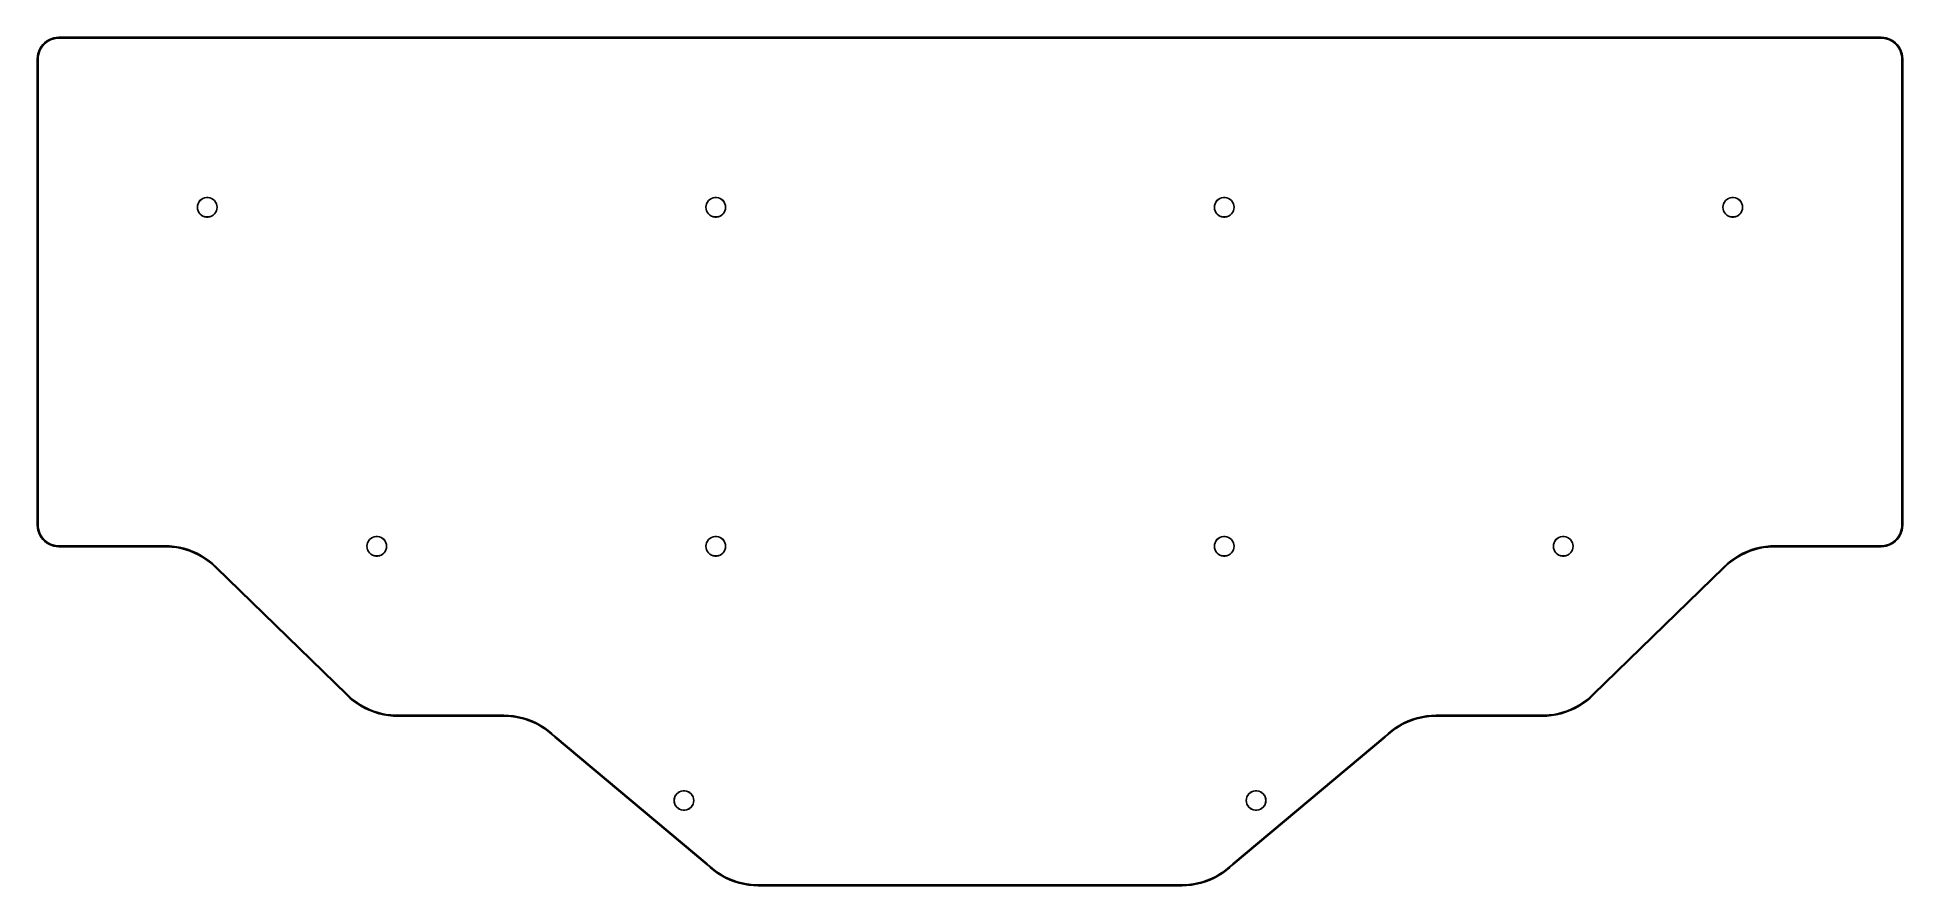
# Model space of a CAD drawing. Extents: x 29 to 238, y -143 to -48.
import ezdxf

# ---------------------------------------------------------------- set-up
doc = ezdxf.new("R2010")
doc.units = 0
doc.layers.add('BLACK', color=7, linetype='CONTINUOUS')

msp = doc.modelspace()

# ---------------------------------------------------------------- linework, layer by layer
at = {"layer": 'BLACK', "linetype": 'CONTINUOUS'}
for p, q in [((29.1364, -48.394), (29.344, -48.1864)), ((29.5159, -48.1678), (29.3048, -48.3548)), ((29.344, -48.1864), (29.5751, -48.0054)), ((29.748, -48.0076), (29.5159, -48.1678)), ((29.5751, -48.0054), (29.8264, -47.8535)), ((29.9977, -47.8765), (29.748, -48.0076)), ((29.8264, -47.8535), (30.0941, -47.733)), ((30.2614, -47.7765), (29.9977, -47.8765)), ((30.0941, -47.733), (30.3744, -47.6456)), ((30.5353, -47.709), (30.2614, -47.7765)), ((30.3744, -47.6456), (30.6632, -47.5927)), ((30.8152, -47.675), (30.5353, -47.709)), ((30.6632, -47.5927), (30.9562, -47.575)), ((30.9562, -47.675), (30.8152, -47.675)), ((30.9562, -47.575), (235.744, -47.575)), ((235.744, -47.675), (30.9562, -47.675)), ((235.744, -47.575), (235.744, -47.575)), ((235.744, -47.575), (236.037, -47.5927)), ((235.885, -47.675), (235.744, -47.675)), ((236.165, -47.709), (235.885, -47.675)), ((236.037, -47.5927), (236.326, -47.6457)), ((236.439, -47.7765), (236.165, -47.709)), ((236.326, -47.6457), (236.606, -47.733)), ((236.702, -47.8765), (236.439, -47.7765)), ((236.606, -47.733), (236.874, -47.8535)), ((236.952, -48.0076), (236.702, -47.8765)), ((236.874, -47.8535), (237.125, -48.0054)), ((237.184, -48.1678), (236.952, -48.0076)), ((237.125, -48.0054), (237.356, -48.1864)), ((237.395, -48.3548), (237.184, -48.1678)), ((237.356, -48.1864), (237.564, -48.394)), ((28.525, -50.0062), (28.5427, -49.7132)), ((28.525, -102.394), (28.525, -50.0062)), ((28.525, -50.0062), (28.525, -50.0062)), ((28.5427, -49.7132), (28.5956, -49.4244)), ((28.5956, -49.4244), (28.683, -49.1441)), ((28.659, -49.5853), (28.625, -49.8652)), ((28.625, -49.8652), (28.625, -50.0062)), ((28.625, -50.0062), (28.625, -50.0062)), ((28.625, -50.0062), (28.625, -102.394)), ((28.7265, -49.3114), (28.659, -49.5853)), ((28.683, -49.1441), (28.8035, -48.8764)), ((28.8265, -49.0477), (28.7265, -49.3114)), ((28.8035, -48.8764), (28.9554, -48.6251)), ((28.9576, -48.798), (28.8265, -49.0477)), ((28.9554, -48.6251), (29.1364, -48.394)), ((29.1178, -48.5659), (28.9576, -48.798)), ((29.3048, -48.3548), (29.1178, -48.5659)), ((237.582, -48.5659), (237.395, -48.3548)), ((237.564, -48.394), (237.745, -48.6252)), ((237.742, -48.798), (237.582, -48.5659)), ((237.873, -49.0477), (237.742, -48.798)), ((237.745, -48.6252), (237.897, -48.8764)), ((237.974, -49.3114), (237.873, -49.0477)), ((237.897, -48.8764), (238.017, -49.1441)), ((238.041, -49.5853), (237.974, -49.3114)), ((238.017, -49.1441), (238.104, -49.4244)), ((238.075, -49.8652), (238.041, -49.5853)), ((238.075, -50.0062), (238.075, -49.8652)), ((238.075, -102.394), (238.075, -50.0062)), ((238.075, -50.0062), (238.075, -50.0062)), ((238.104, -49.4244), (238.157, -49.7132)), ((238.157, -49.7132), (238.175, -50.0062)), ((238.175, -50.0062), (238.175, -50.0062)), ((238.175, -50.0062), (238.175, -102.394)), ((46.52, -66.675), (46.5388, -66.472)), ((46.5388, -66.878), (46.52, -66.675)), ((46.544, -66.4729), (46.5253, -66.675)), ((46.5253, -66.675), (46.544, -66.8771)), ((46.5388, -66.472), (46.5946, -66.2758)), ((46.5946, -67.0742), (46.5388, -66.878)), ((46.5996, -66.2777), (46.544, -66.4729)), ((46.544, -66.8771), (46.5996, -67.0723)), ((46.5946, -66.2758), (46.6855, -66.0933)), ((46.6855, -67.2567), (46.5946, -67.0742)), ((46.69, -66.0961), (46.5996, -66.2777)), ((46.5996, -67.0723), (46.69, -67.2539)), ((46.6855, -66.0933), (46.8084, -65.9306)), ((46.8123, -65.9341), (46.69, -66.0961)), ((46.8084, -65.9306), (46.9591, -65.7932)), ((46.9623, -65.7974), (46.8123, -65.9341)), ((46.9591, -65.7932), (47.1325, -65.6858)), ((47.1348, -65.6906), (46.9623, -65.7974)), ((47.1325, -65.6858), (47.3226, -65.6122)), ((47.3241, -65.6173), (47.1348, -65.6906)), ((47.3226, -65.6122), (47.523, -65.5747)), ((47.5235, -65.58), (47.3241, -65.6173)), ((47.523, -65.5747), (47.727, -65.5747)), ((47.7265, -65.58), (47.5235, -65.58)), ((47.9259, -65.6173), (47.7265, -65.58)), ((47.727, -65.5747), (47.9274, -65.6122)), ((48.1152, -65.6906), (47.9259, -65.6173)), ((47.9274, -65.6122), (48.1175, -65.6858)), ((48.2877, -65.7974), (48.1152, -65.6906)), ((48.1175, -65.6858), (48.2909, -65.7932)), ((48.4377, -65.9341), (48.2877, -65.7974)), ((48.2909, -65.7932), (48.4416, -65.9306)), ((48.56, -66.0961), (48.4377, -65.9341)), ((48.4416, -65.9306), (48.5645, -66.0933)), ((48.6504, -66.2777), (48.56, -66.0961)), ((48.56, -67.2539), (48.6504, -67.0723)), ((48.5645, -66.0933), (48.6554, -66.2758)), ((48.6554, -67.0742), (48.5645, -67.2567)), ((48.706, -66.4729), (48.6504, -66.2777)), ((48.6504, -67.0723), (48.706, -66.8771)), ((48.6554, -66.2758), (48.7112, -66.472)), ((48.7112, -66.878), (48.6554, -67.0742)), ((48.7247, -66.675), (48.706, -66.4729)), ((48.706, -66.8771), (48.7247, -66.675)), ((48.7112, -66.472), (48.73, -66.675)), ((48.73, -66.675), (48.7112, -66.878)), ((103.67, -66.675), (103.689, -66.472)), ((103.689, -66.878), (103.67, -66.675)), ((103.694, -66.4729), (103.675, -66.675)), ((103.675, -66.675), (103.694, -66.8771)), ((103.689, -66.472), (103.745, -66.2758)), ((103.745, -67.0742), (103.689, -66.878)), ((103.75, -66.2777), (103.694, -66.4729)), ((103.694, -66.8771), (103.75, -67.0723)), ((103.745, -66.2758), (103.836, -66.0933)), ((103.836, -67.2567), (103.745, -67.0742)), ((103.84, -66.0961), (103.75, -66.2777)), ((103.75, -67.0723), (103.84, -67.2539)), ((103.836, -66.0933), (103.958, -65.9306)), ((103.962, -65.9341), (103.84, -66.0961)), ((103.958, -65.9306), (104.109, -65.7932)), ((104.112, -65.7974), (103.962, -65.9341)), ((104.109, -65.7932), (104.282, -65.6858)), ((104.285, -65.6906), (104.112, -65.7974)), ((104.282, -65.6858), (104.473, -65.6122)), ((104.474, -65.6173), (104.285, -65.6906)), ((104.473, -65.6122), (104.673, -65.5747)), ((104.674, -65.58), (104.474, -65.6173)), ((104.673, -65.5747), (104.877, -65.5747)), ((104.876, -65.58), (104.674, -65.58)), ((105.076, -65.6173), (104.876, -65.58)), ((104.877, -65.5747), (105.077, -65.6122)), ((105.265, -65.6906), (105.076, -65.6173)), ((105.077, -65.6122), (105.268, -65.6858)), ((105.438, -65.7974), (105.265, -65.6906)), ((105.268, -65.6858), (105.441, -65.7932)), ((105.588, -65.9341), (105.438, -65.7974)), ((105.441, -65.7932), (105.592, -65.9306)), ((105.71, -66.0961), (105.588, -65.9341)), ((105.592, -65.9306), (105.714, -66.0933)), ((105.8, -66.2777), (105.71, -66.0961)), ((105.71, -67.2539), (105.8, -67.0723)), ((105.714, -66.0933), (105.805, -66.2758)), ((105.805, -67.0742), (105.714, -67.2567)), ((105.856, -66.4729), (105.8, -66.2777)), ((105.8, -67.0723), (105.856, -66.8771)), ((105.805, -66.2758), (105.861, -66.472)), ((105.861, -66.878), (105.805, -67.0742)), ((105.875, -66.675), (105.856, -66.4729)), ((105.856, -66.8771), (105.875, -66.675)), ((105.861, -66.472), (105.88, -66.675)), ((105.88, -66.675), (105.861, -66.878)), ((160.82, -66.675), (160.839, -66.472)), ((160.839, -66.878), (160.82, -66.675)), ((160.844, -66.4729), (160.825, -66.675)), ((160.825, -66.675), (160.844, -66.8771)), ((160.839, -66.472), (160.895, -66.2758)), ((160.895, -67.0742), (160.839, -66.878)), ((160.9, -66.2777), (160.844, -66.4729)), ((160.844, -66.8771), (160.9, -67.0723)), ((160.895, -66.2758), (160.986, -66.0933)), ((160.986, -67.2567), (160.895, -67.0742)), ((160.99, -66.0961), (160.9, -66.2777)), ((160.9, -67.0723), (160.99, -67.2539)), ((160.986, -66.0933), (161.108, -65.9306)), ((161.112, -65.9341), (160.99, -66.0961)), ((161.108, -65.9306), (161.259, -65.7932)), ((161.262, -65.7974), (161.112, -65.9341)), ((161.259, -65.7932), (161.432, -65.6858)), ((161.435, -65.6906), (161.262, -65.7974)), ((161.432, -65.6858), (161.623, -65.6122)), ((161.624, -65.6173), (161.435, -65.6906)), ((161.623, -65.6122), (161.823, -65.5747)), ((161.824, -65.58), (161.624, -65.6173)), ((161.823, -65.5747), (162.027, -65.5747)), ((162.026, -65.58), (161.824, -65.58)), ((162.226, -65.6173), (162.026, -65.58)), ((162.027, -65.5747), (162.227, -65.6122)), ((162.415, -65.6906), (162.226, -65.6173)), ((162.227, -65.6122), (162.418, -65.6858)), ((162.588, -65.7974), (162.415, -65.6906)), ((162.418, -65.6858), (162.591, -65.7932)), ((162.738, -65.9341), (162.588, -65.7974)), ((162.591, -65.7932), (162.742, -65.9306)), ((162.86, -66.0961), (162.738, -65.9341)), ((162.742, -65.9306), (162.864, -66.0933)), ((162.95, -66.2777), (162.86, -66.0961)), ((162.86, -67.2539), (162.95, -67.0723)), ((162.864, -66.0933), (162.955, -66.2758)), ((162.955, -67.0742), (162.864, -67.2567)), ((163.006, -66.4729), (162.95, -66.2777)), ((162.95, -67.0723), (163.006, -66.8771)), ((162.955, -66.2758), (163.011, -66.472)), ((163.011, -66.878), (162.955, -67.0742)), ((163.025, -66.675), (163.006, -66.4729)), ((163.006, -66.8771), (163.025, -66.675)), ((163.011, -66.472), (163.03, -66.675)), ((163.03, -66.675), (163.011, -66.878)), ((217.97, -66.675), (217.989, -66.472)), ((217.989, -66.878), (217.97, -66.675)), ((217.994, -66.4729), (217.975, -66.675)), ((217.975, -66.675), (217.994, -66.8771)), ((217.989, -66.472), (218.045, -66.2758)), ((218.045, -67.0742), (217.989, -66.878)), ((218.05, -66.2777), (217.994, -66.4729)), ((217.994, -66.8771), (218.05, -67.0723)), ((218.045, -66.2758), (218.136, -66.0933)), ((218.136, -67.2567), (218.045, -67.0742)), ((218.14, -66.0961), (218.05, -66.2777)), ((218.05, -67.0723), (218.14, -67.2539)), ((218.136, -66.0933), (218.258, -65.9306)), ((218.262, -65.9341), (218.14, -66.0961)), ((218.258, -65.9306), (218.409, -65.7932)), ((218.412, -65.7974), (218.262, -65.9341)), ((218.409, -65.7932), (218.582, -65.6858)), ((218.585, -65.6906), (218.412, -65.7974)), ((218.582, -65.6858), (218.773, -65.6122)), ((218.774, -65.6173), (218.585, -65.6906)), ((218.773, -65.6122), (218.973, -65.5747)), ((218.974, -65.58), (218.774, -65.6173)), ((218.973, -65.5747), (219.177, -65.5747)), ((219.176, -65.58), (218.974, -65.58)), ((219.376, -65.6173), (219.176, -65.58)), ((219.177, -65.5747), (219.377, -65.6122)), ((219.565, -65.6906), (219.376, -65.6173)), ((219.377, -65.6122), (219.568, -65.6858)), ((219.738, -65.7974), (219.565, -65.6906)), ((219.568, -65.6858), (219.741, -65.7932)), ((219.888, -65.9341), (219.738, -65.7974)), ((219.741, -65.7932), (219.892, -65.9306)), ((220.01, -66.0961), (219.888, -65.9341)), ((219.892, -65.9306), (220.014, -66.0933)), ((220.1, -66.2777), (220.01, -66.0961)), ((220.01, -67.2539), (220.1, -67.0723)), ((220.014, -66.0933), (220.105, -66.2758)), ((220.105, -67.0742), (220.014, -67.2567)), ((220.156, -66.4729), (220.1, -66.2777)), ((220.1, -67.0723), (220.156, -66.8771)), ((220.105, -66.2758), (220.161, -66.472)), ((220.161, -66.878), (220.105, -67.0742)), ((220.175, -66.675), (220.156, -66.4729)), ((220.156, -66.8771), (220.175, -66.675)), ((220.161, -66.472), (220.18, -66.675)), ((220.18, -66.675), (220.161, -66.878)), ((46.8084, -67.4194), (46.6855, -67.2567)), ((46.69, -67.2539), (46.8123, -67.4159)), ((46.9591, -67.5568), (46.8084, -67.4194)), ((46.8123, -67.4159), (46.9623, -67.5526)), ((47.1325, -67.6642), (46.9591, -67.5568)), ((46.9623, -67.5526), (47.1348, -67.6594)), ((47.3226, -67.7378), (47.1325, -67.6642)), ((47.1348, -67.6594), (47.3241, -67.7327)), ((47.523, -67.7753), (47.3226, -67.7378)), ((47.3241, -67.7327), (47.5235, -67.77)), ((47.727, -67.7753), (47.523, -67.7753)), ((47.5235, -67.77), (47.7265, -67.77)), ((47.7265, -67.77), (47.9259, -67.7327)), ((47.9274, -67.7378), (47.727, -67.7753)), ((47.9259, -67.7327), (48.1152, -67.6594)), ((48.1175, -67.6642), (47.9274, -67.7378)), ((48.1152, -67.6594), (48.2877, -67.5526)), ((48.2909, -67.5568), (48.1175, -67.6642)), ((48.2877, -67.5526), (48.4377, -67.4159)), ((48.4416, -67.4194), (48.2909, -67.5568)), ((48.4377, -67.4159), (48.56, -67.2539)), ((48.5645, -67.2567), (48.4416, -67.4194)), ((103.958, -67.4194), (103.836, -67.2567)), ((103.84, -67.2539), (103.962, -67.4159)), ((104.109, -67.5568), (103.958, -67.4194)), ((103.962, -67.4159), (104.112, -67.5526)), ((104.282, -67.6642), (104.109, -67.5568)), ((104.112, -67.5526), (104.285, -67.6594)), ((104.473, -67.7378), (104.282, -67.6642)), ((104.285, -67.6594), (104.474, -67.7327)), ((104.673, -67.7753), (104.473, -67.7378)), ((104.474, -67.7327), (104.674, -67.77)), ((104.877, -67.7753), (104.673, -67.7753)), ((104.674, -67.77), (104.876, -67.77)), ((104.876, -67.77), (105.076, -67.7327)), ((105.077, -67.7378), (104.877, -67.7753)), ((105.076, -67.7327), (105.265, -67.6594)), ((105.268, -67.6642), (105.077, -67.7378)), ((105.265, -67.6594), (105.438, -67.5526)), ((105.441, -67.5568), (105.268, -67.6642)), ((105.438, -67.5526), (105.588, -67.4159)), ((105.592, -67.4194), (105.441, -67.5568)), ((105.588, -67.4159), (105.71, -67.2539)), ((105.714, -67.2567), (105.592, -67.4194)), ((161.108, -67.4194), (160.986, -67.2567)), ((160.99, -67.2539), (161.112, -67.4159)), ((161.259, -67.5568), (161.108, -67.4194)), ((161.112, -67.4159), (161.262, -67.5526)), ((161.432, -67.6642), (161.259, -67.5568)), ((161.262, -67.5526), (161.435, -67.6594)), ((161.623, -67.7378), (161.432, -67.6642)), ((161.435, -67.6594), (161.624, -67.7327)), ((161.823, -67.7753), (161.623, -67.7378)), ((161.624, -67.7327), (161.824, -67.77)), ((162.027, -67.7753), (161.823, -67.7753)), ((161.824, -67.77), (162.026, -67.77)), ((162.026, -67.77), (162.226, -67.7327)), ((162.227, -67.7378), (162.027, -67.7753)), ((162.226, -67.7327), (162.415, -67.6594)), ((162.418, -67.6642), (162.227, -67.7378)), ((162.415, -67.6594), (162.588, -67.5526)), ((162.591, -67.5568), (162.418, -67.6642)), ((162.588, -67.5526), (162.738, -67.4159)), ((162.742, -67.4194), (162.591, -67.5568)), ((162.738, -67.4159), (162.86, -67.2539)), ((162.864, -67.2567), (162.742, -67.4194)), ((218.258, -67.4194), (218.136, -67.2567)), ((218.14, -67.2539), (218.262, -67.4159)), ((218.409, -67.5568), (218.258, -67.4194)), ((218.262, -67.4159), (218.412, -67.5526)), ((218.582, -67.6642), (218.409, -67.5568)), ((218.412, -67.5526), (218.585, -67.6594)), ((218.773, -67.7378), (218.582, -67.6642)), ((218.585, -67.6594), (218.774, -67.7327)), ((218.973, -67.7753), (218.773, -67.7378)), ((218.774, -67.7327), (218.974, -67.77)), ((219.177, -67.7753), (218.973, -67.7753)), ((218.974, -67.77), (219.176, -67.77)), ((219.176, -67.77), (219.376, -67.7327)), ((219.377, -67.7378), (219.177, -67.7753)), ((219.376, -67.7327), (219.565, -67.6594)), ((219.568, -67.6642), (219.377, -67.7378)), ((219.565, -67.6594), (219.738, -67.5526)), ((219.741, -67.5568), (219.568, -67.6642)), ((219.738, -67.5526), (219.888, -67.4159)), ((219.892, -67.4194), (219.741, -67.5568)), ((219.888, -67.4159), (220.01, -67.2539)), ((220.014, -67.2567), (219.892, -67.4194)), ((28.5427, -102.687), (28.525, -102.394)), ((28.525, -102.394), (28.525, -102.394)), ((28.5956, -102.976), (28.5427, -102.687)), ((28.625, -102.394), (28.625, -102.394)), ((28.625, -102.394), (28.625, -102.535)), ((28.625, -102.535), (28.659, -102.815)), ((238.041, -102.815), (238.075, -102.535)), ((238.075, -102.535), (238.075, -102.394)), ((238.157, -102.687), (238.104, -102.976)), ((238.175, -102.394), (238.157, -102.687)), ((238.175, -102.394), (238.175, -102.394)), ((28.683, -103.256), (28.5956, -102.976)), ((28.659, -102.815), (28.7265, -103.089)), ((28.8035, -103.524), (28.683, -103.256)), ((28.7265, -103.089), (28.8265, -103.352)), ((28.9554, -103.775), (28.8035, -103.524)), ((28.8265, -103.352), (28.9576, -103.602)), ((29.1364, -104.006), (28.9554, -103.775)), ((28.9576, -103.602), (29.1178, -103.834)), ((29.1178, -103.834), (29.3048, -104.045)), ((29.344, -104.214), (29.1364, -104.006)), ((29.3048, -104.045), (29.5159, -104.232)), ((29.5751, -104.395), (29.344, -104.214)), ((29.5159, -104.232), (29.748, -104.392)), ((29.8264, -104.547), (29.5751, -104.395)), ((29.748, -104.392), (29.9977, -104.524)), ((30.0941, -104.667), (29.8264, -104.547)), ((29.9977, -104.524), (30.2614, -104.624)), ((30.3744, -104.754), (30.0941, -104.667)), ((30.2614, -104.624), (30.5353, -104.691)), ((30.6632, -104.807), (30.3744, -104.754)), ((30.5353, -104.691), (30.8152, -104.725)), ((30.9562, -104.825), (30.6632, -104.807)), ((30.8152, -104.725), (30.9562, -104.725)), ((30.9562, -104.725), (42.8625, -104.725)), ((42.8625, -104.825), (30.9562, -104.825)), ((42.8625, -104.725), (43.3975, -104.743)), ((43.127, -104.825), (42.8625, -104.825)), ((43.6549, -104.86), (43.127, -104.825)), ((43.3975, -104.743), (43.9302, -104.795)), ((43.9302, -104.795), (44.4584, -104.882)), ((65.57, -104.775), (65.5888, -104.572)), ((65.5888, -104.978), (65.57, -104.775)), ((65.594, -104.573), (65.5753, -104.775)), ((65.5753, -104.775), (65.594, -104.977)), ((65.5888, -104.572), (65.6446, -104.376)), ((65.6496, -104.378), (65.594, -104.573)), ((65.6446, -104.376), (65.7355, -104.193)), ((65.74, -104.196), (65.6496, -104.378)), ((65.7355, -104.193), (65.8584, -104.031)), ((65.8623, -104.034), (65.74, -104.196)), ((65.8584, -104.031), (66.0091, -103.893)), ((66.0123, -103.897), (65.8623, -104.034)), ((66.0091, -103.893), (66.1825, -103.786)), ((66.1848, -103.791), (66.0123, -103.897)), ((66.1825, -103.786), (66.3726, -103.712)), ((66.3741, -103.717), (66.1848, -103.791)), ((66.3726, -103.712), (66.573, -103.675)), ((66.5735, -103.68), (66.3741, -103.717)), ((66.573, -103.675), (66.777, -103.675)), ((66.7765, -103.68), (66.5735, -103.68)), ((66.9759, -103.717), (66.7765, -103.68)), ((66.777, -103.675), (66.9774, -103.712)), ((67.1652, -103.791), (66.9759, -103.717)), ((66.9774, -103.712), (67.1675, -103.786)), ((67.3377, -103.897), (67.1652, -103.791)), ((67.1675, -103.786), (67.3409, -103.893)), ((67.4877, -104.034), (67.3377, -103.897)), ((67.3409, -103.893), (67.4916, -104.031)), ((67.61, -104.196), (67.4877, -104.034)), ((67.4916, -104.031), (67.6145, -104.193)), ((67.7004, -104.378), (67.61, -104.196)), ((67.6145, -104.193), (67.7054, -104.376)), ((67.756, -104.573), (67.7004, -104.378)), ((67.7054, -104.376), (67.7612, -104.572)), ((67.7747, -104.775), (67.756, -104.573)), ((67.756, -104.977), (67.7747, -104.775)), ((67.7612, -104.572), (67.78, -104.775)), ((67.78, -104.775), (67.7612, -104.978)), ((103.67, -104.775), (103.689, -104.572)), ((103.689, -104.978), (103.67, -104.775)), ((103.694, -104.573), (103.675, -104.775)), ((103.675, -104.775), (103.694, -104.977)), ((103.689, -104.572), (103.745, -104.376)), ((103.75, -104.378), (103.694, -104.573)), ((103.745, -104.376), (103.836, -104.193)), ((103.84, -104.196), (103.75, -104.378)), ((103.836, -104.193), (103.958, -104.031)), ((103.962, -104.034), (103.84, -104.196)), ((103.958, -104.031), (104.109, -103.893)), ((104.112, -103.897), (103.962, -104.034)), ((104.109, -103.893), (104.282, -103.786)), ((104.285, -103.791), (104.112, -103.897)), ((104.282, -103.786), (104.473, -103.712)), ((104.474, -103.717), (104.285, -103.791)), ((104.473, -103.712), (104.673, -103.675)), ((104.674, -103.68), (104.474, -103.717)), ((104.673, -103.675), (104.877, -103.675)), ((104.876, -103.68), (104.674, -103.68)), ((105.076, -103.717), (104.876, -103.68)), ((104.877, -103.675), (105.077, -103.712)), ((105.265, -103.791), (105.076, -103.717)), ((105.077, -103.712), (105.268, -103.786)), ((105.438, -103.897), (105.265, -103.791)), ((105.268, -103.786), (105.441, -103.893)), ((105.588, -104.034), (105.438, -103.897)), ((105.441, -103.893), (105.592, -104.031)), ((105.71, -104.196), (105.588, -104.034)), ((105.592, -104.031), (105.714, -104.193)), ((105.8, -104.378), (105.71, -104.196)), ((105.714, -104.193), (105.805, -104.376)), ((105.856, -104.573), (105.8, -104.378)), ((105.805, -104.376), (105.861, -104.572)), ((105.875, -104.775), (105.856, -104.573)), ((105.856, -104.977), (105.875, -104.775)), ((105.861, -104.572), (105.88, -104.775)), ((105.88, -104.775), (105.861, -104.978)), ((160.82, -104.775), (160.839, -104.572)), ((160.839, -104.978), (160.82, -104.775)), ((160.844, -104.573), (160.825, -104.775)), ((160.825, -104.775), (160.844, -104.977)), ((160.839, -104.572), (160.895, -104.376)), ((160.9, -104.378), (160.844, -104.573)), ((160.895, -104.376), (160.986, -104.193)), ((160.99, -104.196), (160.9, -104.378)), ((160.986, -104.193), (161.108, -104.031)), ((161.112, -104.034), (160.99, -104.196)), ((161.108, -104.031), (161.259, -103.893)), ((161.262, -103.897), (161.112, -104.034)), ((161.259, -103.893), (161.432, -103.786)), ((161.435, -103.791), (161.262, -103.897)), ((161.432, -103.786), (161.623, -103.712)), ((161.624, -103.717), (161.435, -103.791)), ((161.623, -103.712), (161.823, -103.675)), ((161.824, -103.68), (161.624, -103.717)), ((161.823, -103.675), (162.027, -103.675)), ((162.026, -103.68), (161.824, -103.68)), ((162.226, -103.717), (162.026, -103.68)), ((162.027, -103.675), (162.227, -103.712)), ((162.415, -103.791), (162.226, -103.717)), ((162.227, -103.712), (162.418, -103.786)), ((162.588, -103.897), (162.415, -103.791)), ((162.418, -103.786), (162.591, -103.893)), ((162.738, -104.034), (162.588, -103.897)), ((162.591, -103.893), (162.742, -104.031)), ((162.86, -104.196), (162.738, -104.034)), ((162.742, -104.031), (162.864, -104.193)), ((162.95, -104.378), (162.86, -104.196)), ((162.864, -104.193), (162.955, -104.376)), ((163.006, -104.573), (162.95, -104.378)), ((162.955, -104.376), (163.011, -104.572)), ((163.025, -104.775), (163.006, -104.573)), ((163.006, -104.977), (163.025, -104.775)), ((163.011, -104.572), (163.03, -104.775)), ((163.03, -104.775), (163.011, -104.978)), ((198.92, -104.775), (198.939, -104.572)), ((198.939, -104.978), (198.92, -104.775)), ((198.944, -104.573), (198.925, -104.775)), ((198.925, -104.775), (198.944, -104.977)), ((198.939, -104.572), (198.995, -104.376)), ((199, -104.378), (198.944, -104.573)), ((198.995, -104.376), (199.086, -104.193)), ((199.09, -104.196), (199, -104.378)), ((199.086, -104.193), (199.208, -104.031)), ((199.212, -104.034), (199.09, -104.196)), ((199.208, -104.031), (199.359, -103.893)), ((199.362, -103.897), (199.212, -104.034)), ((199.359, -103.893), (199.532, -103.786)), ((199.535, -103.791), (199.362, -103.897)), ((199.532, -103.786), (199.723, -103.712)), ((199.724, -103.717), (199.535, -103.791)), ((199.723, -103.712), (199.923, -103.675)), ((199.924, -103.68), (199.724, -103.717)), ((199.923, -103.675), (200.127, -103.675)), ((200.126, -103.68), (199.924, -103.68)), ((200.326, -103.717), (200.126, -103.68)), ((200.127, -103.675), (200.327, -103.712)), ((200.515, -103.791), (200.326, -103.717)), ((200.327, -103.712), (200.518, -103.786)), ((200.688, -103.897), (200.515, -103.791)), ((200.518, -103.786), (200.691, -103.893)), ((200.838, -104.034), (200.688, -103.897)), ((200.691, -103.893), (200.842, -104.031)), ((200.96, -104.196), (200.838, -104.034)), ((200.842, -104.031), (200.964, -104.193)), ((201.05, -104.378), (200.96, -104.196)), ((200.964, -104.193), (201.055, -104.376)), ((201.106, -104.573), (201.05, -104.378)), ((201.055, -104.376), (201.111, -104.572)), ((201.125, -104.775), (201.106, -104.573)), ((201.106, -104.977), (201.125, -104.775)), ((201.111, -104.572), (201.13, -104.775)), ((201.13, -104.775), (201.111, -104.978)), ((222.242, -104.882), (222.77, -104.795)), ((222.77, -104.795), (223.302, -104.743)), ((223.573, -104.825), (223.045, -104.86)), ((223.302, -104.743), (223.837, -104.725)), ((223.837, -104.825), (223.573, -104.825)), ((223.837, -104.725), (223.837, -104.725)), ((223.837, -104.725), (235.744, -104.725)), ((235.744, -104.825), (223.837, -104.825)), ((223.837, -104.825), (223.837, -104.825)), ((235.744, -104.725), (235.885, -104.725)), ((236.037, -104.807), (235.744, -104.825)), ((235.744, -104.825), (235.744, -104.825)), ((235.744, -104.825), (235.744, -104.825)), ((235.885, -104.725), (236.165, -104.691)), ((236.326, -104.754), (236.037, -104.807)), ((236.165, -104.691), (236.439, -104.623)), ((236.606, -104.667), (236.326, -104.754)), ((236.439, -104.623), (236.702, -104.523)), ((236.874, -104.546), (236.606, -104.667)), ((236.702, -104.523), (236.952, -104.392)), ((237.125, -104.395), (236.874, -104.546)), ((236.952, -104.392), (237.184, -104.232)), ((237.356, -104.214), (237.125, -104.395)), ((237.184, -104.232), (237.395, -104.045)), ((237.564, -104.006), (237.356, -104.214)), ((237.395, -104.045), (237.582, -103.834)), ((237.745, -103.775), (237.564, -104.006)), ((237.582, -103.834), (237.742, -103.602)), ((237.742, -103.602), (237.873, -103.352)), ((237.897, -103.524), (237.745, -103.775)), ((237.873, -103.352), (237.974, -103.089)), ((238.017, -103.256), (237.897, -103.524)), ((237.974, -103.089), (238.041, -102.815)), ((238.104, -102.976), (238.017, -103.256)), ((44.1794, -104.929), (43.6549, -104.86)), ((44.6983, -105.032), (44.1794, -104.929)), ((44.4584, -104.882), (44.9797, -105.004)), ((45.2093, -105.169), (44.6983, -105.032)), ((44.9797, -105.004), (45.4919, -105.159)), ((45.7102, -105.339), (45.2093, -105.169)), ((45.4919, -105.159), (45.9929, -105.348)), ((46.199, -105.541), (45.7102, -105.339)), ((45.9929, -105.348), (46.4805, -105.569)), ((46.6735, -105.775), (46.199, -105.541)), ((46.4805, -105.569), (46.9525, -105.821)), ((47.1316, -106.04), (46.6735, -105.775)), ((46.9525, -105.821), (47.4071, -106.104)), ((47.5715, -106.334), (47.1316, -106.04)), ((47.4071, -106.104), (47.8422, -106.415)), ((47.9912, -106.656), (47.5715, -106.334)), ((47.8422, -106.415), (48.256, -106.755)), ((48.389, -107.005), (47.9912, -106.656)), ((48.256, -106.755), (48.6462, -107.12)), ((65.6446, -105.174), (65.5888, -104.978)), ((65.594, -104.977), (65.6496, -105.172)), ((65.7355, -105.357), (65.6446, -105.174)), ((65.6496, -105.172), (65.74, -105.354)), ((65.8584, -105.519), (65.7355, -105.357)), ((65.74, -105.354), (65.8623, -105.516)), ((66.0091, -105.657), (65.8584, -105.519)), ((65.8623, -105.516), (66.0123, -105.653)), ((66.1825, -105.764), (66.0091, -105.657)), ((66.0123, -105.653), (66.1848, -105.759)), ((66.3726, -105.838), (66.1825, -105.764)), ((66.1848, -105.759), (66.3741, -105.833)), ((66.573, -105.875), (66.3726, -105.838)), ((66.3741, -105.833), (66.5735, -105.87)), ((66.777, -105.875), (66.573, -105.875)), ((66.5735, -105.87), (66.7765, -105.87)), ((66.7765, -105.87), (66.9759, -105.833)), ((66.9774, -105.838), (66.777, -105.875)), ((66.9759, -105.833), (67.1652, -105.759)), ((67.1675, -105.764), (66.9774, -105.838)), ((67.1652, -105.759), (67.3377, -105.653)), ((67.3409, -105.657), (67.1675, -105.764)), ((67.3377, -105.653), (67.4877, -105.516)), ((67.4916, -105.519), (67.3409, -105.657)), ((67.4877, -105.516), (67.61, -105.354)), ((67.6145, -105.357), (67.4916, -105.519)), ((67.61, -105.354), (67.7004, -105.172)), ((67.7054, -105.174), (67.6145, -105.357)), ((67.7004, -105.172), (67.756, -104.977)), ((67.7612, -104.978), (67.7054, -105.174)), ((103.745, -105.174), (103.689, -104.978)), ((103.694, -104.977), (103.75, -105.172)), ((103.836, -105.357), (103.745, -105.174)), ((103.75, -105.172), (103.84, -105.354)), ((103.958, -105.519), (103.836, -105.357)), ((103.84, -105.354), (103.962, -105.516)), ((104.109, -105.657), (103.958, -105.519)), ((103.962, -105.516), (104.112, -105.653)), ((104.282, -105.764), (104.109, -105.657)), ((104.112, -105.653), (104.285, -105.759)), ((104.473, -105.838), (104.282, -105.764)), ((104.285, -105.759), (104.474, -105.833)), ((104.673, -105.875), (104.473, -105.838)), ((104.474, -105.833), (104.674, -105.87)), ((104.877, -105.875), (104.673, -105.875)), ((104.674, -105.87), (104.876, -105.87)), ((104.876, -105.87), (105.076, -105.833)), ((105.077, -105.838), (104.877, -105.875)), ((105.076, -105.833), (105.265, -105.759)), ((105.268, -105.764), (105.077, -105.838)), ((105.265, -105.759), (105.438, -105.653)), ((105.441, -105.657), (105.268, -105.764)), ((105.438, -105.653), (105.588, -105.516)), ((105.592, -105.519), (105.441, -105.657)), ((105.588, -105.516), (105.71, -105.354)), ((105.714, -105.357), (105.592, -105.519)), ((105.71, -105.354), (105.8, -105.172)), ((105.805, -105.174), (105.714, -105.357)), ((105.8, -105.172), (105.856, -104.977)), ((105.861, -104.978), (105.805, -105.174)), ((160.895, -105.174), (160.839, -104.978)), ((160.844, -104.977), (160.9, -105.172)), ((160.986, -105.357), (160.895, -105.174)), ((160.9, -105.172), (160.99, -105.354)), ((161.108, -105.519), (160.986, -105.357)), ((160.99, -105.354), (161.112, -105.516)), ((161.259, -105.657), (161.108, -105.519)), ((161.112, -105.516), (161.262, -105.653)), ((161.432, -105.764), (161.259, -105.657)), ((161.262, -105.653), (161.435, -105.759)), ((161.623, -105.838), (161.432, -105.764)), ((161.435, -105.759), (161.624, -105.833)), ((161.823, -105.875), (161.623, -105.838)), ((161.624, -105.833), (161.824, -105.87)), ((162.027, -105.875), (161.823, -105.875)), ((161.824, -105.87), (162.026, -105.87)), ((162.026, -105.87), (162.226, -105.833)), ((162.227, -105.838), (162.027, -105.875)), ((162.226, -105.833), (162.415, -105.759)), ((162.418, -105.764), (162.227, -105.838)), ((162.415, -105.759), (162.588, -105.653)), ((162.591, -105.657), (162.418, -105.764)), ((162.588, -105.653), (162.738, -105.516)), ((162.742, -105.519), (162.591, -105.657)), ((162.738, -105.516), (162.86, -105.354)), ((162.864, -105.357), (162.742, -105.519)), ((162.86, -105.354), (162.95, -105.172)), ((162.955, -105.174), (162.864, -105.357)), ((162.95, -105.172), (163.006, -104.977)), ((163.011, -104.978), (162.955, -105.174)), ((198.995, -105.174), (198.939, -104.978)), ((198.944, -104.977), (199, -105.172)), ((199.086, -105.357), (198.995, -105.174)), ((199, -105.172), (199.09, -105.354)), ((199.208, -105.519), (199.086, -105.357)), ((199.09, -105.354), (199.212, -105.516)), ((199.359, -105.657), (199.208, -105.519)), ((199.212, -105.516), (199.362, -105.653)), ((199.532, -105.764), (199.359, -105.657)), ((199.362, -105.653), (199.535, -105.759)), ((199.723, -105.838), (199.532, -105.764)), ((199.535, -105.759), (199.724, -105.833)), ((199.923, -105.875), (199.723, -105.838)), ((199.724, -105.833), (199.924, -105.87)), ((200.127, -105.875), (199.923, -105.875)), ((199.924, -105.87), (200.126, -105.87)), ((200.126, -105.87), (200.326, -105.833)), ((200.327, -105.838), (200.127, -105.875)), ((200.326, -105.833), (200.515, -105.759)), ((200.518, -105.764), (200.327, -105.838)), ((200.515, -105.759), (200.688, -105.653)), ((200.691, -105.657), (200.518, -105.764)), ((200.688, -105.653), (200.838, -105.516)), ((200.842, -105.519), (200.691, -105.657)), ((200.838, -105.516), (200.96, -105.354)), ((200.964, -105.357), (200.842, -105.519)), ((200.96, -105.354), (201.05, -105.172)), ((201.055, -105.174), (200.964, -105.357)), ((201.05, -105.172), (201.106, -104.977)), ((201.111, -104.978), (201.055, -105.174)), ((218.054, -107.12), (218.444, -106.755)), ((218.709, -106.656), (218.311, -107.005)), ((218.444, -106.755), (218.858, -106.415)), ((219.129, -106.334), (218.709, -106.656)), ((218.858, -106.415), (219.293, -106.104)), ((219.568, -106.04), (219.129, -106.334)), ((219.293, -106.104), (219.747, -105.821)), ((220.027, -105.775), (219.568, -106.04)), ((219.747, -105.821), (220.22, -105.569)), ((220.501, -105.541), (220.027, -105.775)), ((220.22, -105.569), (220.707, -105.348)), ((220.99, -105.339), (220.501, -105.541)), ((220.707, -105.348), (221.208, -105.159)), ((221.491, -105.169), (220.99, -105.339)), ((221.208, -105.159), (221.72, -105.004)), ((222.002, -105.032), (221.491, -105.169)), ((221.72, -105.004), (222.242, -104.882)), ((222.521, -104.929), (222.002, -105.032)), ((223.045, -104.86), (222.521, -104.929)), ((48.576, -107.192), (48.389, -107.005)), ((48.5764, -107.192), (48.576, -107.192)), ((48.576, -107.192), (48.576, -107.192)), ((48.5765, -107.192), (48.5764, -107.192)), ((63.272, -121.479), (48.5765, -107.192)), ((48.6462, -107.12), (48.6462, -107.12)), ((48.6462, -107.12), (63.3423, -121.408)), ((203.358, -121.408), (218.054, -107.12)), ((218.124, -107.192), (203.427, -121.48)), ((218.054, -107.12), (218.054, -107.12)), ((218.311, -107.005), (218.124, -107.192)), ((218.124, -107.192), (218.124, -107.192)), ((218.124, -107.192), (218.124, -107.192)), ((63.6627, -121.845), (63.272, -121.479)), ((63.272, -121.479), (63.272, -121.479)), ((63.3423, -121.408), (63.3424, -121.408)), ((63.3424, -121.408), (63.3428, -121.408)), ((63.3428, -121.408), (63.3427, -121.408)), ((63.3427, -121.408), (63.5298, -121.595)), ((63.5298, -121.595), (63.9275, -121.944)), ((202.772, -121.944), (203.17, -121.595)), ((203.427, -121.48), (203.037, -121.845)), ((203.17, -121.595), (203.357, -121.408)), ((203.357, -121.408), (203.358, -121.408)), ((203.358, -121.408), (203.358, -121.408)), ((203.427, -121.48), (203.427, -121.48)), ((64.0765, -122.185), (63.6627, -121.845)), ((63.9275, -121.944), (64.3472, -122.266)), ((64.5116, -122.496), (64.0765, -122.185)), ((64.3472, -122.266), (64.7871, -122.56)), ((64.9662, -122.779), (64.5116, -122.496)), ((64.7871, -122.56), (65.2453, -122.825)), ((65.4383, -123.031), (64.9662, -122.779)), ((65.2453, -122.825), (65.7197, -123.059)), ((65.9259, -123.252), (65.4383, -123.031)), ((65.7197, -123.059), (66.2085, -123.261)), ((66.4268, -123.441), (65.9259, -123.252)), ((66.2085, -123.261), (66.7095, -123.431)), ((66.9391, -123.596), (66.4268, -123.441)), ((66.7095, -123.431), (67.2205, -123.568)), ((67.4604, -123.718), (66.9391, -123.596)), ((67.2205, -123.568), (67.7393, -123.671)), ((67.7393, -123.671), (68.2638, -123.74)), ((198.436, -123.74), (198.961, -123.671)), ((198.961, -123.671), (199.48, -123.568)), ((199.761, -123.596), (199.24, -123.718)), ((199.48, -123.568), (199.991, -123.431)), ((200.273, -123.441), (199.761, -123.596)), ((199.991, -123.431), (200.492, -123.261)), ((200.774, -123.252), (200.273, -123.441)), ((200.492, -123.261), (200.98, -123.059)), ((201.262, -123.031), (200.774, -123.252)), ((200.98, -123.059), (201.455, -122.825)), ((201.734, -122.779), (201.262, -123.031)), ((201.455, -122.825), (201.913, -122.56)), ((202.188, -122.496), (201.734, -122.779)), ((201.913, -122.56), (202.353, -122.266)), ((202.623, -122.185), (202.188, -122.496)), ((202.353, -122.266), (202.772, -121.944)), ((203.037, -121.845), (202.623, -122.185)), ((67.9885, -123.805), (67.4604, -123.718)), ((68.5212, -123.857), (67.9885, -123.805)), ((68.2638, -123.74), (68.7917, -123.775)), ((69.0562, -123.875), (68.5212, -123.857)), ((68.7917, -123.775), (69.0562, -123.775)), ((69.0562, -123.775), (80.9625, -123.775)), ((80.9625, -123.875), (69.0562, -123.875)), ((80.9625, -123.775), (81.4975, -123.793)), ((81.227, -123.875), (80.9625, -123.875)), ((81.7549, -123.91), (81.227, -123.875)), ((81.4975, -123.793), (82.0302, -123.845)), ((82.2794, -123.979), (81.7549, -123.91)), ((82.0302, -123.845), (82.5584, -123.932)), ((82.7983, -124.082), (82.2794, -123.979)), ((82.5584, -123.932), (83.0797, -124.054)), ((83.3093, -124.219), (82.7983, -124.082)), ((83.0797, -124.054), (83.5919, -124.209)), ((83.8102, -124.389), (83.3093, -124.219)), ((83.5919, -124.209), (84.0929, -124.398)), ((84.299, -124.591), (83.8102, -124.389)), ((84.0929, -124.398), (84.5805, -124.619)), ((84.7735, -124.825), (84.299, -124.591)), ((84.5805, -124.619), (85.0525, -124.871)), ((85.2316, -125.09), (84.7735, -124.825)), ((85.0525, -124.871), (85.5071, -125.154)), ((85.6715, -125.384), (85.2316, -125.09)), ((85.5071, -125.154), (85.9422, -125.465)), ((86.0912, -125.706), (85.6715, -125.384)), ((85.9422, -125.465), (86.356, -125.805)), ((86.489, -126.055), (86.0912, -125.706)), ((180.609, -125.706), (180.211, -126.055)), ((180.344, -125.805), (180.758, -125.465)), ((181.029, -125.384), (180.609, -125.706)), ((180.758, -125.465), (181.193, -125.154)), ((181.468, -125.09), (181.029, -125.384)), ((181.193, -125.154), (181.647, -124.871)), ((181.927, -124.825), (181.468, -125.09)), ((181.647, -124.871), (182.12, -124.619)), ((182.401, -124.591), (181.927, -124.825)), ((182.12, -124.619), (182.607, -124.398)), ((182.89, -124.389), (182.401, -124.591)), ((182.607, -124.398), (183.108, -124.209)), ((183.391, -124.219), (182.89, -124.389)), ((183.108, -124.209), (183.62, -124.054)), ((183.902, -124.082), (183.391, -124.219)), ((183.62, -124.054), (184.142, -123.932)), ((184.421, -123.979), (183.902, -124.082)), ((184.142, -123.932), (184.67, -123.845)), ((184.945, -123.91), (184.421, -123.979)), ((184.67, -123.845), (185.202, -123.793)), ((185.473, -123.875), (184.945, -123.91)), ((185.202, -123.793), (185.737, -123.775)), ((185.737, -123.875), (185.473, -123.875)), ((185.737, -123.775), (185.737, -123.775)), ((185.737, -123.775), (197.644, -123.775)), ((197.644, -123.875), (185.737, -123.875)), ((185.737, -123.875), (185.737, -123.875)), ((185.737, -123.875), (185.737, -123.875)), ((185.737, -123.875), (185.737, -123.875)), ((197.644, -123.775), (197.644, -123.775)), ((197.644, -123.775), (197.644, -123.775)), ((197.644, -123.775), (197.908, -123.775)), ((198.179, -123.858), (197.644, -123.875)), ((197.644, -123.875), (197.644, -123.875)), ((197.908, -123.775), (198.436, -123.74)), ((198.711, -123.805), (198.179, -123.858)), ((199.24, -123.718), (198.711, -123.805)), ((86.356, -125.805), (86.7442, -126.169)), ((86.676, -126.242), (86.489, -126.055)), ((86.6783, -126.243), (86.676, -126.242)), ((86.676, -126.242), (86.676, -126.242)), ((86.6793, -126.245), (86.6783, -126.243)), ((103.756, -140.531), (86.6793, -126.245)), ((86.7442, -126.169), (103.821, -140.455)), ((162.879, -140.455), (179.956, -126.168)), ((180.021, -126.245), (162.944, -140.532)), ((179.956, -126.168), (180.344, -125.805)), ((180.022, -126.243), (180.021, -126.245)), ((180.024, -126.242), (180.022, -126.243)), ((180.211, -126.055), (180.024, -126.242)), ((180.024, -126.242), (180.024, -126.242)), ((100.098, -133.35), (100.117, -133.147)), ((100.117, -133.553), (100.098, -133.35)), ((100.122, -133.148), (100.103, -133.35)), ((100.103, -133.35), (100.122, -133.552)), ((100.117, -133.147), (100.173, -132.951)), ((100.173, -133.749), (100.117, -133.553)), ((100.178, -132.953), (100.122, -133.148)), ((100.122, -133.552), (100.178, -133.747)), ((100.173, -132.951), (100.264, -132.768)), ((100.264, -133.932), (100.173, -133.749)), ((100.268, -132.771), (100.178, -132.953)), ((100.178, -133.747), (100.268, -133.929)), ((100.264, -132.768), (100.387, -132.606)), ((100.387, -134.094), (100.264, -133.932)), ((100.39, -132.609), (100.268, -132.771)), ((100.268, -133.929), (100.39, -134.091)), ((100.387, -132.606), (100.537, -132.468)), ((100.537, -134.232), (100.387, -134.094)), ((100.54, -132.472), (100.39, -132.609)), ((100.39, -134.091), (100.54, -134.228)), ((100.537, -132.468), (100.711, -132.361)), ((100.713, -132.366), (100.54, -132.472)), ((100.711, -132.361), (100.901, -132.287)), ((100.902, -132.292), (100.713, -132.366)), ((100.901, -132.287), (101.101, -132.25)), ((101.102, -132.255), (100.902, -132.292)), ((101.101, -132.25), (101.305, -132.25)), ((101.305, -132.255), (101.102, -132.255)), ((101.305, -132.25), (101.506, -132.287)), ((101.504, -132.292), (101.305, -132.255)), ((101.693, -132.366), (101.504, -132.292)), ((101.506, -132.287), (101.696, -132.361)), ((101.866, -132.472), (101.693, -132.366)), ((101.696, -132.361), (101.869, -132.468)), ((102.016, -132.609), (101.866, -132.472)), ((101.866, -134.228), (102.016, -134.091)), ((101.869, -132.468), (102.02, -132.606)), ((102.02, -134.094), (101.869, -134.232)), ((102.138, -132.771), (102.016, -132.609)), ((102.016, -134.091), (102.138, -133.929)), ((102.02, -132.606), (102.143, -132.768)), ((102.143, -133.932), (102.02, -134.094)), ((102.229, -132.953), (102.138, -132.771)), ((102.138, -133.929), (102.229, -133.747)), ((102.143, -132.768), (102.234, -132.951)), ((102.234, -133.749), (102.143, -133.932)), ((102.284, -133.148), (102.229, -132.953)), ((102.229, -133.747), (102.284, -133.552)), ((102.234, -132.951), (102.289, -133.147)), ((102.289, -133.553), (102.234, -133.749)), ((102.303, -133.35), (102.284, -133.148)), ((102.284, -133.552), (102.303, -133.35)), ((102.289, -133.147), (102.308, -133.35)), ((102.308, -133.35), (102.289, -133.553)), ((164.392, -133.35), (164.411, -133.147)), ((164.411, -133.553), (164.392, -133.35)), ((164.416, -133.148), (164.397, -133.35)), ((164.397, -133.35), (164.416, -133.552)), ((164.411, -133.147), (164.466, -132.951)), ((164.466, -133.749), (164.411, -133.553)), ((164.471, -132.953), (164.416, -133.148)), ((164.416, -133.552), (164.471, -133.747)), ((164.466, -132.951), (164.557, -132.768)), ((164.557, -133.932), (164.466, -133.749)), ((164.562, -132.771), (164.471, -132.953)), ((164.471, -133.747), (164.562, -133.929)), ((164.557, -132.768), (164.68, -132.606)), ((164.68, -134.094), (164.557, -133.932)), ((164.684, -132.609), (164.562, -132.771)), ((164.562, -133.929), (164.684, -134.091)), ((164.68, -132.606), (164.831, -132.468)), ((164.831, -134.232), (164.68, -134.094)), ((164.834, -132.472), (164.684, -132.609)), ((164.684, -134.091), (164.834, -134.228)), ((164.831, -132.468), (165.004, -132.361)), ((165.007, -132.366), (164.834, -132.472)), ((165.004, -132.361), (165.194, -132.287)), ((165.196, -132.292), (165.007, -132.366)), ((165.194, -132.287), (165.395, -132.25)), ((165.395, -132.255), (165.196, -132.292)), ((165.395, -132.25), (165.599, -132.25)), ((165.598, -132.255), (165.395, -132.255)), ((165.798, -132.292), (165.598, -132.255)), ((165.599, -132.25), (165.799, -132.287)), ((165.987, -132.366), (165.798, -132.292)), ((165.799, -132.287), (165.989, -132.361)), ((166.16, -132.472), (165.987, -132.366)), ((165.989, -132.361), (166.163, -132.468)), ((166.31, -132.609), (166.16, -132.472)), ((166.16, -134.228), (166.31, -134.091)), ((166.163, -132.468), (166.313, -132.606)), ((166.313, -134.094), (166.163, -134.232)), ((166.432, -132.771), (166.31, -132.609)), ((166.31, -134.091), (166.432, -133.929)), ((166.313, -132.606), (166.436, -132.768)), ((166.436, -133.932), (166.313, -134.094)), ((166.522, -132.953), (166.432, -132.771)), ((166.432, -133.929), (166.522, -133.747)), ((166.436, -132.768), (166.527, -132.951)), ((166.527, -133.749), (166.436, -133.932)), ((166.578, -133.148), (166.522, -132.953)), ((166.522, -133.747), (166.578, -133.552)), ((166.527, -132.951), (166.583, -133.147)), ((166.583, -133.553), (166.527, -133.749)), ((166.597, -133.35), (166.578, -133.148)), ((166.578, -133.552), (166.597, -133.35)), ((166.583, -133.147), (166.602, -133.35)), ((166.602, -133.35), (166.583, -133.553)), ((100.711, -134.339), (100.537, -134.232)), ((100.54, -134.228), (100.713, -134.334)), ((100.901, -134.413), (100.711, -134.339)), ((100.713, -134.334), (100.902, -134.408)), ((101.101, -134.45), (100.901, -134.413)), ((100.902, -134.408), (101.102, -134.445)), ((101.305, -134.45), (101.101, -134.45)), ((101.102, -134.445), (101.305, -134.445)), ((101.305, -134.445), (101.504, -134.408)), ((101.506, -134.413), (101.305, -134.45)), ((101.504, -134.408), (101.693, -134.334)), ((101.696, -134.339), (101.506, -134.413)), ((101.693, -134.334), (101.866, -134.228)), ((101.869, -134.232), (101.696, -134.339)), ((165.004, -134.339), (164.831, -134.232)), ((164.834, -134.228), (165.007, -134.334)), ((165.194, -134.413), (165.004, -134.339)), ((165.007, -134.334), (165.196, -134.408)), ((165.395, -134.45), (165.194, -134.413)), ((165.196, -134.408), (165.395, -134.445)), ((165.395, -134.445), (165.598, -134.445)), ((165.599, -134.45), (165.395, -134.45)), ((165.598, -134.445), (165.798, -134.408)), ((165.799, -134.413), (165.599, -134.45)), ((165.798, -134.408), (165.987, -134.334)), ((165.989, -134.339), (165.799, -134.413)), ((165.987, -134.334), (166.16, -134.228)), ((166.163, -134.232), (165.989, -134.339)), ((103.821, -140.455), (103.822, -140.457)), ((103.822, -140.457), (103.824, -140.458)), ((103.824, -140.458), (103.824, -140.458)), ((103.824, -140.458), (104.011, -140.645)), ((162.689, -140.645), (162.876, -140.458)), ((162.876, -140.458), (162.878, -140.457)), ((162.876, -140.458), (162.876, -140.458)), ((162.878, -140.457), (162.879, -140.455)), ((104.144, -140.895), (103.756, -140.531)), ((104.011, -140.645), (104.409, -140.994)), ((104.558, -141.235), (104.144, -140.895)), ((104.409, -140.994), (104.829, -141.316)), ((104.993, -141.546), (104.558, -141.235)), ((104.829, -141.316), (105.268, -141.61)), ((105.447, -141.829), (104.993, -141.546)), ((105.268, -141.61), (105.727, -141.875)), ((105.92, -142.081), (105.447, -141.829)), ((105.727, -141.875), (106.201, -142.109)), ((106.407, -142.302), (105.92, -142.081)), ((106.201, -142.109), (106.69, -142.311)), ((106.908, -142.491), (106.407, -142.302)), ((106.69, -142.311), (107.191, -142.481)), ((107.42, -142.646), (106.908, -142.491)), ((107.191, -142.481), (107.702, -142.618)), ((158.998, -142.618), (159.509, -142.481)), ((159.792, -142.491), (159.28, -142.646)), ((159.509, -142.481), (160.01, -142.311)), ((160.293, -142.302), (159.792, -142.491)), ((160.01, -142.311), (160.499, -142.109)), ((160.78, -142.081), (160.293, -142.302)), ((160.499, -142.109), (160.973, -141.875)), ((161.253, -141.829), (160.78, -142.081)), ((160.973, -141.875), (161.432, -141.61)), ((161.707, -141.546), (161.253, -141.829)), ((161.432, -141.61), (161.871, -141.316)), ((162.142, -141.235), (161.707, -141.546)), ((161.871, -141.316), (162.291, -140.994)), ((162.556, -140.895), (162.142, -141.235)), ((162.291, -140.994), (162.689, -140.645)), ((162.944, -140.532), (162.556, -140.895)), ((107.942, -142.768), (107.42, -142.646)), ((107.702, -142.618), (108.221, -142.721)), ((108.47, -142.855), (107.942, -142.768)), ((108.221, -142.721), (108.745, -142.79)), ((109.002, -142.907), (108.47, -142.855)), ((108.745, -142.79), (109.273, -142.825)), ((109.537, -142.925), (109.002, -142.907)), ((109.273, -142.825), (109.537, -142.825)), ((109.537, -142.825), (157.162, -142.825)), ((157.162, -142.925), (109.537, -142.925)), ((157.162, -142.825), (157.163, -142.825)), ((157.163, -142.925), (157.162, -142.925)), ((157.162, -142.925), (157.162, -142.925)), ((157.163, -142.825), (157.427, -142.825)), ((157.698, -142.908), (157.163, -142.925)), ((157.163, -142.925), (157.163, -142.925)), ((157.427, -142.825), (157.955, -142.79)), ((158.23, -142.855), (157.698, -142.908)), ((157.955, -142.79), (158.479, -142.721)), ((158.758, -142.768), (158.23, -142.855)), ((158.479, -142.721), (158.998, -142.618)), ((159.28, -142.646), (158.758, -142.768))]:
    msp.add_line(p, q, dxfattribs=at)

doc.saveas('drawing.dxf')
